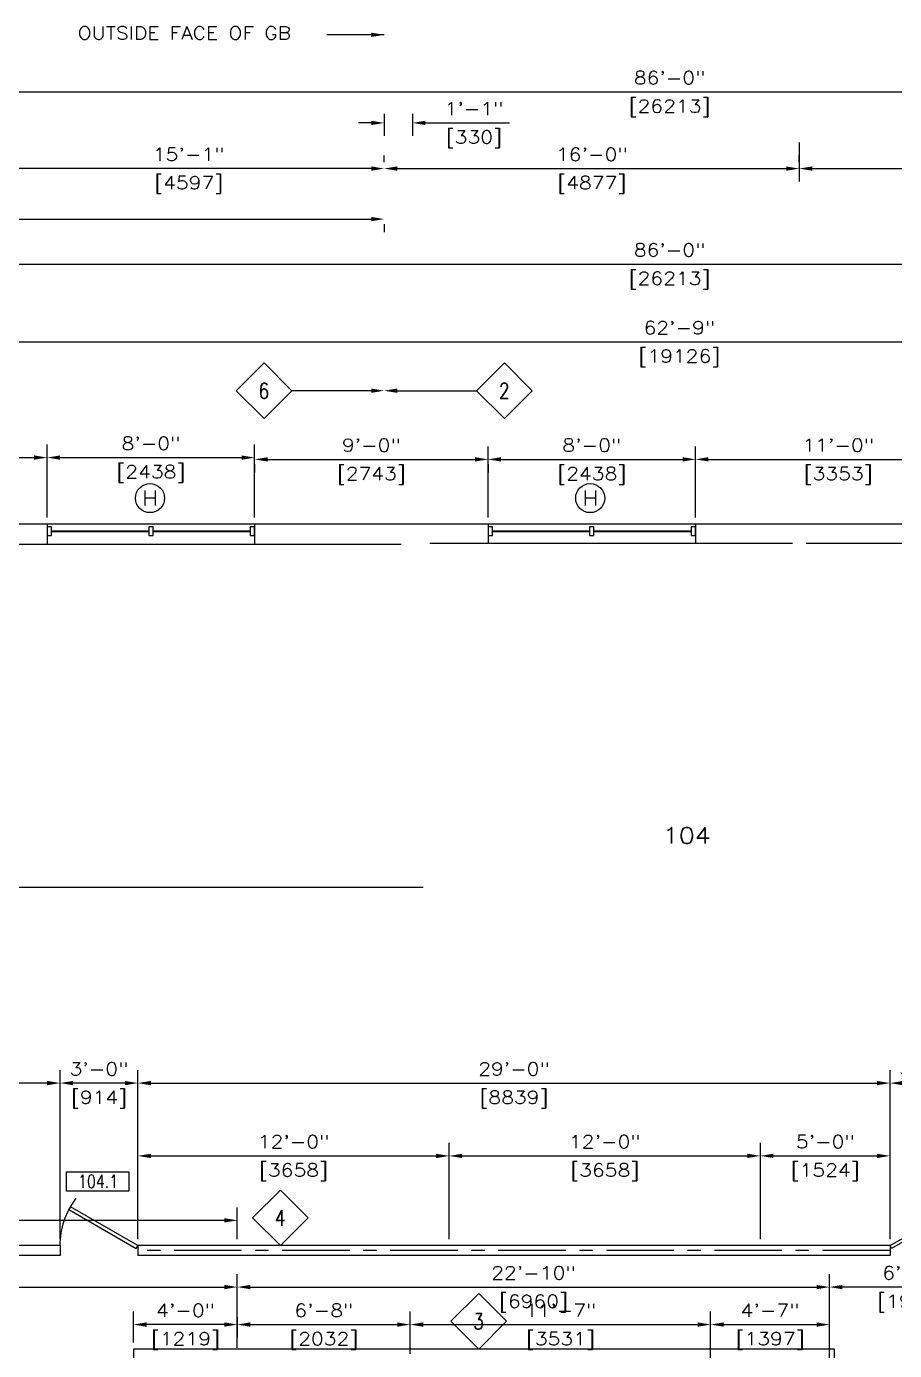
# Model space of a CAD drawing. Header units: inches. Extents: x -57 to 2699, y 7 to 1793.
# Drawn here: x 386 to 787, y 1181 to 1793 of the extents above; entities that cross this region are included whole.
import ezdxf
from ezdxf.enums import TextEntityAlignment as Align

# ---------------------------------------------------------------- set-up
doc = ezdxf.new("R2010")
doc.units = ezdxf.units.IN
doc.header["$MEASUREMENT"] = 0
doc.linetypes.add('CENTER', pattern=[2, 1.25, -0.25, 0.25, -0.25])
for name, color, linetype in [('Architectural_Floor_Plan_Door', 175, 'Continuous'), ('Architectural_Floor_Plan_Wall', 152, 'Continuous'), ('Architectural_Flr_Plan_HandRail', 40, 'Continuous'), ('Architectural_Plan_Center', 134, 'CENTER'), ('Architectural_Plan_Dim', 40, 'Continuous'), ('Architectural_Plan_Text1', 40, 'Continuous'), ('Architectural_Plan_WinSec', 40, 'Continuous'), ('GRID', 175, 'Continuous'), ('L11', 11, 'Continuous'), ('L133', 133, 'Continuous'), ('L4', 150, 'Continuous'), ('TEXT2', 94, 'Continuous')]:
    doc.layers.add(name, color=color, linetype=linetype)
doc.styles.add('ROMANS-115', font='romans.shx', dxfattribs={"width": 1.15})
doc.styles.add('ROMANS-80', font='romans.shx', dxfattribs={"width": 0.8})
doc.styles.add('ROMANS80', font='romans.shx', dxfattribs={"width": 0.8})
doc.dimstyles.new('116-ROMANS-115-PS', dxfattribs={"dimscale": 96, "dimtxt": 0.0625, "dimasz": 0.0625, "dimexe": 0.0625, "dimexo": 0.03125, "dimgap": 0.03125, "dimtad": 1, "dimdec": 3, "dimrnd": 0.125, "dimzin": 1, "dimdsep": 46, "dimlunit": 4, "dimtxsty": 'ROMANS-115', "dimcen": 0.125, "dimclrd": 256, "dimclre": 256, "dimclrt": 256, "dimadec": 0, "dimazin": 0, "dimtfac": 1, "dimtdec": 3, "dimtofl": 0, "dimtmove": 0, "dimatfit": 0, "dimfxl": 1, "dimfrac": 2, "dimtolj": 1, "dimtzin": 0, "dimarcsym": 0})

# ---------------------------------------------------------------- blocks, each defined once
blk = doc.blocks.new('Door - Left Hung 36 in.')
blk.add_lwpolyline([(0.75, -1.3), (0, 0), (31.18, 18), (31.93, 16.7)], close=True)
blk.add_arc((0, 0), 36, 0, 37.31013)
blk = doc.blocks.new('*D329')
at = {"layer": 'Architectural_Plan_Dim', "lineweight": -2, "transparency": 16777216}
for p, q in [((167.24, 1614.01), (167.24, 1689.26)), ((1199.24, 1566.01), (1199.24, 1689.26)), ((173.24, 1683.26), (1193.24, 1683.26))]:
    blk.add_line(p, q, dxfattribs=at)
at = {"layer": 'Architectural_Plan_Dim', "transparency": 16777216}
for points in [[(173.24, 1684.26), (173.24, 1682.26), (167.24, 1683.26)], [(1193.24, 1684.26), (1193.24, 1682.26), (1199.24, 1683.26)]]:
    blk.add_solid(points, dxfattribs=at)
at = {"layer": 'DEFPOINTS', "color": 0, "transparency": 16777216}
for p in [(1199.24, 1683.26), (167.24, 1611.01), (1199.24, 1563.01)]:
    blk.add_point(p, dxfattribs=at)
at = {"layer": 'Architectural_Plan_Dim', "transparency": 16777216, "char_height": 6, "attachment_point": 5, "style": 'ROMANS-115'}
for s, insert in [('\\A1;86\'-0"', (683.24, 1689.83)), ('\\A1;[26213]', (683.24, 1675.69))]:
    blk.add_mtext(s, dxfattribs=dict(at, insert=insert))
blk = doc.blocks.new('*D332')
at = {"layer": 'Architectural_Plan_Dim', "lineweight": -2, "transparency": 16777216}
for p, q in [((311.24, 1566.01), (311.24, 1653.28)), ((1064.24, 1566.01), (1064.24, 1653.28)), ((317.24, 1647.28), (1058.24, 1647.28))]:
    blk.add_line(p, q, dxfattribs=at)
at = {"layer": 'Architectural_Plan_Dim', "transparency": 16777216}
for points in [[(317.24, 1648.28), (317.24, 1646.28), (311.24, 1647.28)], [(1058.24, 1648.28), (1058.24, 1646.28), (1064.24, 1647.28)]]:
    blk.add_solid(points, dxfattribs=at)
at = {"layer": 'DEFPOINTS', "color": 0, "transparency": 16777216}
for p in [(1064.24, 1647.28), (311.24, 1563.01), (1064.24, 1563.01)]:
    blk.add_point(p, dxfattribs=at)
at = {"layer": 'Architectural_Plan_Dim', "transparency": 16777216, "char_height": 6, "attachment_point": 5, "style": 'ROMANS-115'}
for s, insert in [('\\A1;62\'-9"', (687.74, 1653.85)), ('\\A1;[19126]', (687.74, 1639.71))]:
    blk.add_mtext(s, dxfattribs=dict(at, insert=insert))
blk = doc.blocks.new('*D347')
at = {"layer": 'Architectural_Plan_Dim', "lineweight": -2, "transparency": 16777216}
for p, q in [((167.24, 1212.65), (167.24, 1216.09)), ((483.24, 1182.01), (483.24, 1216.09)), ((173.24, 1210.09), (477.24, 1210.09))]:
    blk.add_line(p, q, dxfattribs=at)
at = {"layer": 'Architectural_Plan_Dim', "transparency": 16777216}
for points in [[(173.24, 1211.09), (173.24, 1209.09), (167.24, 1210.09)], [(477.24, 1211.09), (477.24, 1209.09), (483.24, 1210.09)]]:
    blk.add_solid(points, dxfattribs=at)
at = {"layer": 'DEFPOINTS', "color": 0, "transparency": 16777216}
for p in [(167.24, 1209.65), (483.24, 1210.09), (483.24, 1179.01)]:
    blk.add_point(p, dxfattribs=at)
at = {"layer": 'Architectural_Plan_Dim', "transparency": 16777216, "char_height": 6, "attachment_point": 5, "style": 'ROMANS-115'}
for s, insert in [('\\A1;26\'-4"', (325.24, 1216.66)), ('\\A1;[8026]', (325.24, 1202.52))]:
    blk.add_mtext(s, dxfattribs=dict(at, insert=insert))
blk = doc.blocks.new('*D348')
at = {"layer": 'Architectural_Plan_Dim', "lineweight": -2, "transparency": 16777216}
for p, q in [((483.24, 1213.09), (483.24, 1216.09)), ((757.24, 1179.19), (757.24, 1216.09)), ((489.24, 1210.09), (751.24, 1210.09))]:
    blk.add_line(p, q, dxfattribs=at)
at = {"layer": 'Architectural_Plan_Dim', "transparency": 16777216}
for points in [[(489.24, 1211.09), (489.24, 1209.09), (483.24, 1210.09)], [(751.24, 1211.09), (751.24, 1209.09), (757.24, 1210.09)]]:
    blk.add_solid(points, dxfattribs=at)
at = {"layer": 'DEFPOINTS', "color": 0, "transparency": 16777216}
for p in [(483.24, 1210.09), (757.24, 1210.09), (757.24, 1176.19)]:
    blk.add_point(p, dxfattribs=at)
at = {"layer": 'Architectural_Plan_Dim', "transparency": 16777216, "char_height": 6, "attachment_point": 5, "style": 'ROMANS-115'}
for s, insert in [('\\A1;22\'-10"', (620.24, 1216.66)), ('\\A1;[6960]', (620.24, 1202.52))]:
    blk.add_mtext(s, dxfattribs=dict(at, insert=insert))
blk = doc.blocks.new('*D357')
at = {"layer": 'Architectural_Plan_Dim', "lineweight": -2, "transparency": 16777216}
for p, q in [((437.24, 1232.26), (437.24, 1310.44)), ((785.24, 1232.26), (785.24, 1310.44)), ((443.24, 1304.44), (779.24, 1304.44))]:
    blk.add_line(p, q, dxfattribs=at)
at = {"layer": 'Architectural_Plan_Dim', "transparency": 16777216}
for points in [[(443.24, 1305.44), (443.24, 1303.44), (437.24, 1304.44)], [(779.24, 1305.44), (779.24, 1303.44), (785.24, 1304.44)]]:
    blk.add_solid(points, dxfattribs=at)
at = {"layer": 'DEFPOINTS', "color": 0, "transparency": 16777216}
for p in [(785.24, 1304.44), (437.24, 1229.26), (785.24, 1229.26)]:
    blk.add_point(p, dxfattribs=at)
at = {"layer": 'Architectural_Plan_Dim', "transparency": 16777216, "char_height": 6, "attachment_point": 5, "style": 'ROMANS-115'}
for s, insert in [('\\A1;29\'-0"', (611.24, 1311.01)), ('\\A1;[8839]', (611.24, 1296.87))]:
    blk.add_mtext(s, dxfattribs=dict(at, insert=insert))
blk = doc.blocks.new('*D359')
at = {"layer": 'Architectural_Plan_Dim', "lineweight": -2, "transparency": 16777216}
for p, q in [((785.24, 1307.44), (785.24, 1310.44)), ((821.24, 1307.44), (821.24, 1310.44)), ((791.24, 1304.44), (815.24, 1304.44))]:
    blk.add_line(p, q, dxfattribs=at)
at = {"layer": 'Architectural_Plan_Dim', "transparency": 16777216}
for points in [[(791.24, 1305.44), (791.24, 1303.44), (785.24, 1304.44)], [(815.24, 1305.44), (815.24, 1303.44), (821.24, 1304.44)]]:
    blk.add_solid(points, dxfattribs=at)
at = {"layer": 'DEFPOINTS', "color": 0, "transparency": 16777216}
for p in [(785.24, 1304.44), (821.24, 1304.44), (821.24, 1304.44)]:
    blk.add_point(p, dxfattribs=at)
at = {"layer": 'Architectural_Plan_Dim', "transparency": 16777216, "char_height": 6, "attachment_point": 5, "style": 'ROMANS-115'}
for s, insert in [('\\A1;3\'-0"', (803.24, 1311.01)), ('\\A1;[914]', (803.24, 1296.87))]:
    blk.add_mtext(s, dxfattribs=dict(at, insert=insert))
blk = doc.blocks.new('*D360')
at = {"layer": 'Architectural_Plan_Dim', "lineweight": -2, "transparency": 16777216}
for p, q in [((401.24, 1232.26), (401.24, 1310.44)), ((437.24, 1307.44), (437.24, 1310.44)), ((431.24, 1304.44), (407.24, 1304.44))]:
    blk.add_line(p, q, dxfattribs=at)
at = {"layer": 'Architectural_Plan_Dim', "transparency": 16777216}
for points in [[(407.24, 1305.44), (407.24, 1303.44), (401.24, 1304.44)], [(431.24, 1305.44), (431.24, 1303.44), (437.24, 1304.44)]]:
    blk.add_solid(points, dxfattribs=at)
at = {"layer": 'DEFPOINTS', "color": 0, "transparency": 16777216}
for p in [(401.24, 1304.44), (437.24, 1304.44), (401.24, 1229.26)]:
    blk.add_point(p, dxfattribs=at)
at = {"layer": 'Architectural_Plan_Dim', "transparency": 16777216, "char_height": 6, "attachment_point": 5, "style": 'ROMANS-115'}
for s, insert in [('\\A1;3\'-0"', (419.24, 1311.01)), ('\\A1;[914]', (419.24, 1296.87))]:
    blk.add_mtext(s, dxfattribs=dict(at, insert=insert))
blk = doc.blocks.new('*D361')
at = {"layer": 'Architectural_Plan_Dim', "lineweight": -2, "transparency": 16777216}
for p, q in [((167.24, 1307.44), (167.24, 1310.44)), ((401.24, 1307.44), (401.24, 1310.44)), ((395.24, 1304.44), (173.24, 1304.44))]:
    blk.add_line(p, q, dxfattribs=at)
at = {"layer": 'Architectural_Plan_Dim', "transparency": 16777216}
for points in [[(173.24, 1305.44), (173.24, 1303.44), (167.24, 1304.44)], [(395.24, 1305.44), (395.24, 1303.44), (401.24, 1304.44)]]:
    blk.add_solid(points, dxfattribs=at)
at = {"layer": 'DEFPOINTS', "color": 0, "transparency": 16777216}
for p in [(167.24, 1304.44), (167.24, 1304.44), (401.24, 1304.44)]:
    blk.add_point(p, dxfattribs=at)
at = {"layer": 'Architectural_Plan_Dim', "transparency": 16777216, "char_height": 6, "attachment_point": 5, "style": 'ROMANS-115'}
for s, insert in [('\\A1;19\'-6"', (284.24, 1311.01)), ('\\A1;[5944]', (284.24, 1296.87))]:
    blk.add_mtext(s, dxfattribs=dict(at, insert=insert))
blk = doc.blocks.new('*D364')
at = {"layer": 'Architectural_Plan_Dim', "lineweight": -2, "transparency": 16777216}
for p, q in [((483.24, 1196.18), (483.24, 1186.74)), ((563.24, 1195.74), (563.24, 1198.74)), ((489.24, 1192.74), (557.24, 1192.74))]:
    blk.add_line(p, q, dxfattribs=at)
at = {"layer": 'Architectural_Plan_Dim', "transparency": 16777216}
for points in [[(489.24, 1193.74), (489.24, 1191.74), (483.24, 1192.74)], [(557.24, 1193.74), (557.24, 1191.74), (563.24, 1192.74)]]:
    blk.add_solid(points, dxfattribs=at)
at = {"layer": 'DEFPOINTS', "color": 0, "transparency": 16777216}
for p in [(483.24, 1199.18), (563.24, 1192.74), (563.24, 1192.74)]:
    blk.add_point(p, dxfattribs=at)
at = {"layer": 'Architectural_Plan_Dim', "transparency": 16777216, "char_height": 6, "attachment_point": 5, "style": 'ROMANS-115'}
for s, insert in [('\\A1;6\'-8"', (523.24, 1199.31)), ('\\A1;[2032]', (523.24, 1185.17))]:
    blk.add_mtext(s, dxfattribs=dict(at, insert=insert))
blk = doc.blocks.new('*D365')
at = {"layer": 'Architectural_Plan_Dim', "lineweight": -2, "transparency": 16777216}
for p, q in [((563.24, 1179.19), (563.24, 1198.74)), ((702.24, 1182.01), (702.24, 1198.74)), ((569.24, 1192.74), (696.24, 1192.74))]:
    blk.add_line(p, q, dxfattribs=at)
at = {"layer": 'Architectural_Plan_Dim', "transparency": 16777216}
for points in [[(569.24, 1193.74), (569.24, 1191.74), (563.24, 1192.74)], [(696.24, 1193.74), (696.24, 1191.74), (702.24, 1192.74)]]:
    blk.add_solid(points, dxfattribs=at)
at = {"layer": 'DEFPOINTS', "color": 0, "transparency": 16777216}
for p in [(702.24, 1192.74), (563.24, 1176.19), (702.24, 1179.01)]:
    blk.add_point(p, dxfattribs=at)
at = {"layer": 'Architectural_Plan_Dim', "transparency": 16777216, "char_height": 6, "attachment_point": 5, "style": 'ROMANS-115'}
for s, insert in [('\\A1;11\'-7"', (632.74, 1199.31)), ('\\A1;[3531]', (632.74, 1185.17))]:
    blk.add_mtext(s, dxfattribs=dict(at, insert=insert))
blk = doc.blocks.new('*D378')
at = {"layer": 'Architectural_Plan_Dim', "lineweight": -2, "transparency": 16777216}
for p, q in [((437.24, 1273.76), (437.24, 1276.76)), ((581.24, 1232.26), (581.24, 1276.76)), ((443.24, 1270.76), (575.24, 1270.76))]:
    blk.add_line(p, q, dxfattribs=at)
at = {"layer": 'Architectural_Plan_Dim', "transparency": 16777216}
for points in [[(443.24, 1271.76), (443.24, 1269.76), (437.24, 1270.76)], [(575.24, 1271.76), (575.24, 1269.76), (581.24, 1270.76)]]:
    blk.add_solid(points, dxfattribs=at)
at = {"layer": 'DEFPOINTS', "color": 0, "transparency": 16777216}
for p in [(437.24, 1270.76), (581.24, 1270.76), (581.24, 1229.26)]:
    blk.add_point(p, dxfattribs=at)
at = {"layer": 'Architectural_Plan_Dim', "transparency": 16777216, "char_height": 6, "attachment_point": 5, "style": 'ROMANS-115'}
for s, insert in [('\\A1;12\'-0"', (509.24, 1277.33)), ('\\A1;[3658]', (509.24, 1263.19))]:
    blk.add_mtext(s, dxfattribs=dict(at, insert=insert))
blk = doc.blocks.new('*D379')
at = {"layer": 'Architectural_Plan_Dim', "lineweight": -2, "transparency": 16777216}
for p, q in [((743.24, 1739.48), (743.24, 1721.46)), ((551.24, 1730.46), (551.24, 1733.46)), ((557.24, 1727.46), (737.24, 1727.46))]:
    blk.add_line(p, q, dxfattribs=at)
at = {"layer": 'Architectural_Plan_Dim', "transparency": 16777216}
for points in [[(557.24, 1728.46), (557.24, 1726.46), (551.24, 1727.46)], [(737.24, 1728.46), (737.24, 1726.46), (743.24, 1727.46)]]:
    blk.add_solid(points, dxfattribs=at)
at = {"layer": 'DEFPOINTS', "color": 0, "transparency": 16777216}
for p in [(743.24, 1742.48), (551.24, 1727.46), (743.24, 1727.46)]:
    blk.add_point(p, dxfattribs=at)
at = {"layer": 'Architectural_Plan_Dim', "transparency": 16777216, "char_height": 6, "attachment_point": 5, "style": 'ROMANS-115'}
for s, insert in [('\\A1;16\'-0"', (647.24, 1734.03)), ('\\A1;[4877]', (647.24, 1719.89))]:
    blk.add_mtext(s, dxfattribs=dict(at, insert=insert))
blk = doc.blocks.new('*D380')
at = {"layer": 'Architectural_Plan_Dim', "lineweight": -2, "transparency": 16777216}
for p, q in [((743.24, 1730.46), (743.24, 1733.46)), ((1007.24, 1730.46), (1007.24, 1733.46)), ((749.24, 1727.46), (1001.24, 1727.46))]:
    blk.add_line(p, q, dxfattribs=at)
at = {"layer": 'Architectural_Plan_Dim', "transparency": 16777216}
for points in [[(749.24, 1728.46), (749.24, 1726.46), (743.24, 1727.46)], [(1001.24, 1728.46), (1001.24, 1726.46), (1007.24, 1727.46)]]:
    blk.add_solid(points, dxfattribs=at)
at = {"layer": 'DEFPOINTS', "color": 0, "transparency": 16777216}
for p in [(743.24, 1727.46), (1007.24, 1727.46), (1007.24, 1727.46)]:
    blk.add_point(p, dxfattribs=at)
at = {"layer": 'Architectural_Plan_Dim', "transparency": 16777216, "char_height": 6, "attachment_point": 5, "style": 'ROMANS-115'}
for s, insert in [('\\A1;22\'-0"', (875.24, 1734.03)), ('\\A1;[6706]', (875.24, 1719.89))]:
    blk.add_mtext(s, dxfattribs=dict(at, insert=insert))
blk = doc.blocks.new('*D386')
at = {"layer": 'Architectural_Plan_Dim', "lineweight": -2, "transparency": 16777216}
for p, q in [((395.24, 1566.01), (395.24, 1599.77)), ((491.24, 1566.01), (491.24, 1599.77)), ((401.24, 1593.77), (485.24, 1593.77))]:
    blk.add_line(p, q, dxfattribs=at)
at = {"layer": 'Architectural_Plan_Dim', "transparency": 16777216}
for points in [[(401.24, 1594.77), (401.24, 1592.77), (395.24, 1593.77)], [(485.24, 1594.77), (485.24, 1592.77), (491.24, 1593.77)]]:
    blk.add_solid(points, dxfattribs=at)
at = {"layer": 'DEFPOINTS', "color": 0, "transparency": 16777216}
for p in [(491.24, 1593.77), (395.24, 1563.01), (491.24, 1563.01)]:
    blk.add_point(p, dxfattribs=at)
at = {"layer": 'Architectural_Plan_Dim', "transparency": 16777216, "char_height": 6, "attachment_point": 5, "style": 'ROMANS-115'}
for s, insert in [('\\A1;8\'-0"', (443.24, 1600.34)), ('\\A1;[2438]', (443.24, 1586.2))]:
    blk.add_mtext(s, dxfattribs=dict(at, insert=insert))
blk = doc.blocks.new('*D387')
at = {"layer": 'Architectural_Plan_Dim', "lineweight": -2, "transparency": 16777216}
for p, q in [((167.24, 1765.9), (167.24, 1768.9)), ((1199.24, 1765.9), (1199.24, 1768.9)), ((173.24, 1762.9), (1193.24, 1762.9))]:
    blk.add_line(p, q, dxfattribs=at)
at = {"layer": 'Architectural_Plan_Dim', "transparency": 16777216}
for points in [[(173.24, 1763.9), (173.24, 1761.9), (167.24, 1762.9)], [(1193.24, 1763.9), (1193.24, 1761.9), (1199.24, 1762.9)]]:
    blk.add_solid(points, dxfattribs=at)
at = {"layer": 'DEFPOINTS', "color": 0, "transparency": 16777216}
for p in [(167.24, 1762.9), (1199.24, 1762.9), (1199.24, 1762.9)]:
    blk.add_point(p, dxfattribs=at)
at = {"layer": 'Architectural_Plan_Dim', "transparency": 16777216, "char_height": 6, "attachment_point": 5, "style": 'ROMANS-115'}
for s, insert in [('\\A1;86\'-0"', (683.24, 1769.47)), ('\\A1;[26213]', (683.24, 1755.33))]:
    blk.add_mtext(s, dxfattribs=dict(at, insert=insert))
blk = doc.blocks.new('*D390')
at = {"layer": 'Architectural_Plan_Dim', "lineweight": -2, "transparency": 16777216}
for p, q in [((581.24, 1273.76), (581.24, 1276.76)), ((725.24, 1232.26), (725.24, 1276.76)), ((587.24, 1270.76), (719.24, 1270.76))]:
    blk.add_line(p, q, dxfattribs=at)
at = {"layer": 'Architectural_Plan_Dim', "transparency": 16777216}
for points in [[(587.24, 1271.76), (587.24, 1269.76), (581.24, 1270.76)], [(719.24, 1271.76), (719.24, 1269.76), (725.24, 1270.76)]]:
    blk.add_solid(points, dxfattribs=at)
at = {"layer": 'DEFPOINTS', "color": 0, "transparency": 16777216}
for p in [(581.24, 1270.76), (725.24, 1270.76), (725.24, 1229.26)]:
    blk.add_point(p, dxfattribs=at)
at = {"layer": 'Architectural_Plan_Dim', "transparency": 16777216, "char_height": 6, "attachment_point": 5, "style": 'ROMANS-115'}
for s, insert in [('\\A1;12\'-0"', (653.24, 1277.33)), ('\\A1;[3658]', (653.24, 1263.19))]:
    blk.add_mtext(s, dxfattribs=dict(at, insert=insert))
blk = doc.blocks.new('*D391')
at = {"layer": 'Architectural_Plan_Dim', "lineweight": -2, "transparency": 16777216}
for p, q in [((725.24, 1273.76), (725.24, 1276.76)), ((785.24, 1273.76), (785.24, 1276.76)), ((731.24, 1270.76), (779.24, 1270.76))]:
    blk.add_line(p, q, dxfattribs=at)
at = {"layer": 'Architectural_Plan_Dim', "transparency": 16777216}
for points in [[(731.24, 1271.76), (731.24, 1269.76), (725.24, 1270.76)], [(779.24, 1271.76), (779.24, 1269.76), (785.24, 1270.76)]]:
    blk.add_solid(points, dxfattribs=at)
at = {"layer": 'DEFPOINTS', "color": 0, "transparency": 16777216}
for p in [(725.24, 1270.76), (785.24, 1270.76), (785.24, 1270.76)]:
    blk.add_point(p, dxfattribs=at)
at = {"layer": 'Architectural_Plan_Dim', "transparency": 16777216, "char_height": 6, "attachment_point": 5, "style": 'ROMANS-115'}
for s, insert in [('\\A1;5\'-0"', (755.24, 1277.33)), ('\\A1;[1524]', (755.24, 1263.19))]:
    blk.add_mtext(s, dxfattribs=dict(at, insert=insert))
blk = doc.blocks.new('Wall Number')
at = {"color": 5}
blk.add_lwpolyline([(-21.4, -21.4), (0, 0), (-21.4, 21.4), (-42.9, 0)], close=True, dxfattribs=at)
at = {"layer": 'TEXT2', "style": 'ROMANS80', "width": 0.8}
blk.add_attdef('WALL', text='', height=12, dxfattribs=at).set_placement((-21.6, -0.1), align=Align.MIDDLE)
blk = doc.blocks.new('Window')
at = {"layer": 'L11'}
blk.add_circle((0.4356, 0.3589), 0.0609, dxfattribs=at)
at = {"layer": 'L133', "style": 'ROMANS-80', "width": 1.15}
blk.add_attdef('WINDOW', text='', height=0.0625, dxfattribs=at).set_placement((0.4356, 0.3589), align=Align.MIDDLE)
blk = doc.blocks.new('*D394')
at = {"layer": 'Architectural_Plan_Dim', "lineweight": -2, "transparency": 16777216}
for p, q in [((551.24, 1752.75), (551.24, 1742.58)), ((564.24, 1752.75), (564.24, 1742.58)), ((545.24, 1748.58), (539.24, 1748.58)), ((570.24, 1748.58), (609.18, 1748.58))]:
    blk.add_line(p, q, dxfattribs=at)
at = {"layer": 'Architectural_Plan_Dim', "transparency": 16777216}
for points in [[(545.24, 1749.58), (545.24, 1747.58), (551.24, 1748.58)], [(570.24, 1749.58), (570.24, 1747.58), (564.24, 1748.58)]]:
    blk.add_solid(points, dxfattribs=at)
at = {"layer": 'DEFPOINTS', "color": 0, "transparency": 16777216}
for p in [(551.24, 1755.75), (564.24, 1755.75), (564.24, 1748.58)]:
    blk.add_point(p, dxfattribs=at)
at = {"layer": 'Architectural_Plan_Dim', "transparency": 16777216, "char_height": 6, "attachment_point": 5, "style": 'ROMANS-115'}
for s, insert in [('\\A1;1\'-1"', (592.71, 1755.16)), ('\\A1;[330]', (592.71, 1741.01))]:
    blk.add_mtext(s, dxfattribs=dict(at, insert=insert))
blk = doc.blocks.new('*D395')
at = {"layer": 'Architectural_Plan_Dim', "lineweight": -2, "transparency": 16777216}
for p, q in [((167.24, 1741.37), (167.24, 1698.1)), ((173.24, 1704.1), (545.24, 1704.1)), ((551.24, 1701.77), (551.24, 1698.1))]:
    blk.add_line(p, q, dxfattribs=at)
at = {"layer": 'Architectural_Plan_Dim', "transparency": 16777216}
for points in [[(173.24, 1705.1), (173.24, 1703.1), (167.24, 1704.1)], [(545.24, 1705.1), (545.24, 1703.1), (551.24, 1704.1)]]:
    blk.add_solid(points, dxfattribs=at)
at = {"layer": 'DEFPOINTS', "color": 0, "transparency": 16777216}
for p in [(167.24, 1744.37), (551.24, 1704.77), (551.24, 1704.1)]:
    blk.add_point(p, dxfattribs=at)
at = {"layer": 'Architectural_Plan_Dim', "transparency": 16777216, "char_height": 6, "attachment_point": 5, "style": 'ROMANS-115'}
for s, insert in [('\\A1;32\'-0"', (359.24, 1710.67)), ('\\A1;[9754]', (359.24, 1696.52))]:
    blk.add_mtext(s, dxfattribs=dict(at, insert=insert))
blk = doc.blocks.new('*D396')
at = {"layer": 'Architectural_Plan_Dim', "lineweight": -2, "transparency": 16777216}
for p, q in [((370.24, 1730.46), (370.24, 1733.46)), ((551.24, 1730.46), (551.24, 1733.46)), ((545.24, 1727.46), (376.24, 1727.46))]:
    blk.add_line(p, q, dxfattribs=at)
at = {"layer": 'Architectural_Plan_Dim', "transparency": 16777216}
for points in [[(376.24, 1728.46), (376.24, 1726.46), (370.24, 1727.46)], [(545.24, 1728.46), (545.24, 1726.46), (551.24, 1727.46)]]:
    blk.add_solid(points, dxfattribs=at)
at = {"layer": 'DEFPOINTS', "color": 0, "transparency": 16777216}
for p in [(370.24, 1727.46), (370.24, 1727.46), (551.24, 1727.46)]:
    blk.add_point(p, dxfattribs=at)
at = {"layer": 'Architectural_Plan_Dim', "transparency": 16777216, "char_height": 6, "attachment_point": 5, "style": 'ROMANS-115'}
for s, insert in [('\\A1;15\'-1"', (460.74, 1734.03)), ('\\A1;[4597]', (460.74, 1719.89))]:
    blk.add_mtext(s, dxfattribs=dict(at, insert=insert))
blk = doc.blocks.new('*D397')
at = {"layer": 'Architectural_Plan_Dim', "lineweight": -2, "transparency": 16777216}
for p, q in [((757.24, 1213.09), (757.24, 1216.09)), ((833.24, 1213.09), (833.24, 1216.09)), ((827.24, 1210.09), (763.24, 1210.09))]:
    blk.add_line(p, q, dxfattribs=at)
at = {"layer": 'Architectural_Plan_Dim', "transparency": 16777216}
for points in [[(763.24, 1211.09), (763.24, 1209.09), (757.24, 1210.09)], [(827.24, 1211.09), (827.24, 1209.09), (833.24, 1210.09)]]:
    blk.add_solid(points, dxfattribs=at)
at = {"layer": 'DEFPOINTS', "color": 0, "transparency": 16777216}
for p in [(757.24, 1210.09), (757.24, 1210.09), (833.24, 1210.09)]:
    blk.add_point(p, dxfattribs=at)
at = {"layer": 'Architectural_Plan_Dim', "transparency": 16777216, "char_height": 6, "attachment_point": 5, "style": 'ROMANS-115'}
for s, insert in [('\\A1;6\'-4"', (795.24, 1216.66)), ('\\A1;[1930]', (795.24, 1202.52))]:
    blk.add_mtext(s, dxfattribs=dict(at, insert=insert))
blk = doc.blocks.new('*D400')
at = {"layer": 'Architectural_Plan_Dim', "lineweight": -2, "transparency": 16777216}
for p, q in [((702.24, 1165.98), (702.24, 1198.74)), ((757.24, 1165.98), (757.24, 1198.74)), ((708.24, 1192.74), (751.24, 1192.74))]:
    blk.add_line(p, q, dxfattribs=at)
at = {"layer": 'Architectural_Plan_Dim', "transparency": 16777216}
for points in [[(708.24, 1193.74), (708.24, 1191.74), (702.24, 1192.74)], [(751.24, 1193.74), (751.24, 1191.74), (757.24, 1192.74)]]:
    blk.add_solid(points, dxfattribs=at)
at = {"layer": 'DEFPOINTS', "color": 0, "transparency": 16777216}
for p in [(757.24, 1192.74), (702.24, 1162.98), (757.24, 1162.98)]:
    blk.add_point(p, dxfattribs=at)
at = {"layer": 'Architectural_Plan_Dim', "transparency": 16777216, "char_height": 6, "attachment_point": 5, "style": 'ROMANS-115'}
for s, insert in [('\\A1;4\'-7"', (729.74, 1199.31)), ('\\A1;[1397]', (729.74, 1185.17))]:
    blk.add_mtext(s, dxfattribs=dict(at, insert=insert))
blk = doc.blocks.new('*D417')
at = {"layer": 'Architectural_Plan_Dim', "lineweight": -2, "transparency": 16777216}
for p, q in [((599.24, 1566.01), (599.24, 1598.95)), ((695.24, 1566.01), (695.24, 1598.95)), ((605.24, 1592.95), (689.24, 1592.95))]:
    blk.add_line(p, q, dxfattribs=at)
at = {"layer": 'Architectural_Plan_Dim', "transparency": 16777216}
for points in [[(605.24, 1593.95), (605.24, 1591.95), (599.24, 1592.95)], [(689.24, 1593.95), (689.24, 1591.95), (695.24, 1592.95)]]:
    blk.add_solid(points, dxfattribs=at)
at = {"layer": 'DEFPOINTS', "color": 0, "transparency": 16777216}
for p in [(695.24, 1592.95), (599.24, 1563.01), (695.24, 1563.01)]:
    blk.add_point(p, dxfattribs=at)
at = {"layer": 'Architectural_Plan_Dim', "transparency": 16777216, "char_height": 6, "attachment_point": 5, "style": 'ROMANS-115'}
for s, insert in [('\\A1;8\'-0"', (647.24, 1599.52)), ('\\A1;[2438]', (647.24, 1585.38))]:
    blk.add_mtext(s, dxfattribs=dict(at, insert=insert))
blk = doc.blocks.new('*D419')
at = {"layer": 'Architectural_Plan_Dim', "lineweight": -2, "transparency": 16777216}
for p, q in [((263.24, 1596.77), (263.24, 1599.77)), ((395.24, 1596.77), (395.24, 1599.77)), ((269.24, 1593.77), (389.24, 1593.77))]:
    blk.add_line(p, q, dxfattribs=at)
at = {"layer": 'Architectural_Plan_Dim', "transparency": 16777216}
for points in [[(269.24, 1594.77), (269.24, 1592.77), (263.24, 1593.77)], [(389.24, 1594.77), (389.24, 1592.77), (395.24, 1593.77)]]:
    blk.add_solid(points, dxfattribs=at)
at = {"layer": 'DEFPOINTS', "color": 0, "transparency": 16777216}
for p in [(263.24, 1593.77), (395.24, 1593.77), (395.24, 1593.77)]:
    blk.add_point(p, dxfattribs=at)
at = {"layer": 'Architectural_Plan_Dim', "transparency": 16777216, "char_height": 6, "attachment_point": 5, "style": 'ROMANS-115'}
for s, insert in [('\\A1;11\'-0"', (329.24, 1600.34)), ('\\A1;[3353]', (329.24, 1586.2))]:
    blk.add_mtext(s, dxfattribs=dict(at, insert=insert))
blk = doc.blocks.new('*D420')
at = {"layer": 'Architectural_Plan_Dim', "lineweight": -2, "transparency": 16777216}
for p, q in [((497.24, 1592.95), (593.24, 1592.95)), ((491.24, 1590.77), (491.24, 1586.95)), ((599.24, 1590.77), (599.24, 1586.95))]:
    blk.add_line(p, q, dxfattribs=at)
at = {"layer": 'Architectural_Plan_Dim', "transparency": 16777216}
for points in [[(497.24, 1593.95), (497.24, 1591.95), (491.24, 1592.95)], [(593.24, 1593.95), (593.24, 1591.95), (599.24, 1592.95)]]:
    blk.add_solid(points, dxfattribs=at)
at = {"layer": 'DEFPOINTS', "color": 0, "transparency": 16777216}
for p in [(491.24, 1593.77), (599.24, 1593.77), (599.24, 1592.95)]:
    blk.add_point(p, dxfattribs=at)
at = {"layer": 'Architectural_Plan_Dim', "transparency": 16777216, "char_height": 6, "attachment_point": 5, "style": 'ROMANS-115'}
for s, insert in [('\\A1;9\'-0"', (545.24, 1599.52)), ('\\A1;[2743]', (545.24, 1585.38))]:
    blk.add_mtext(s, dxfattribs=dict(at, insert=insert))
blk = doc.blocks.new('*D421')
at = {"layer": 'Architectural_Plan_Dim', "lineweight": -2, "transparency": 16777216}
for p, q in [((695.24, 1595.95), (695.24, 1598.95)), ((827.24, 1595.95), (827.24, 1598.95)), ((701.24, 1592.95), (821.24, 1592.95))]:
    blk.add_line(p, q, dxfattribs=at)
at = {"layer": 'Architectural_Plan_Dim', "transparency": 16777216}
for points in [[(701.24, 1593.95), (701.24, 1591.95), (695.24, 1592.95)], [(821.24, 1593.95), (821.24, 1591.95), (827.24, 1592.95)]]:
    blk.add_solid(points, dxfattribs=at)
at = {"layer": 'DEFPOINTS', "color": 0, "transparency": 16777216}
for p in [(695.24, 1592.95), (827.24, 1592.95), (827.24, 1592.95)]:
    blk.add_point(p, dxfattribs=at)
at = {"layer": 'Architectural_Plan_Dim', "transparency": 16777216, "char_height": 6, "attachment_point": 5, "style": 'ROMANS-115'}
for s, insert in [('\\A1;11\'-0"', (761.24, 1599.52)), ('\\A1;[3353]', (761.24, 1585.38))]:
    blk.add_mtext(s, dxfattribs=dict(at, insert=insert))
blk = doc.blocks.new('*D430')
at = {"layer": 'Architectural_Plan_Dim', "lineweight": -2, "transparency": 16777216}
for p, q in [((483.24, 1232.26), (483.24, 1246.96)), ((167.24, 1239.65), (167.24, 1234.96)), ((173.24, 1240.96), (477.24, 1240.96))]:
    blk.add_line(p, q, dxfattribs=at)
at = {"layer": 'Architectural_Plan_Dim', "transparency": 16777216}
for points in [[(173.24, 1241.96), (173.24, 1239.96), (167.24, 1240.96)], [(477.24, 1241.96), (477.24, 1239.96), (483.24, 1240.96)]]:
    blk.add_solid(points, dxfattribs=at)
at = {"layer": 'DEFPOINTS', "color": 0, "transparency": 16777216}
for p in [(167.24, 1242.65), (483.24, 1240.96), (483.24, 1229.26)]:
    blk.add_point(p, dxfattribs=at)
at = {"layer": 'Architectural_Plan_Dim', "transparency": 16777216, "insert": (325.24, 1246.96), "char_height": 6, "attachment_point": 5, "style": 'ROMANS-115'}
blk.add_mtext('\\A1;.', dxfattribs=at)
blk = doc.blocks.new('*D431')
at = {"layer": 'Architectural_Plan_Dim', "lineweight": -2, "transparency": 16777216}
for p, q in [((435.24, 1184.38), (435.24, 1198.74)), ((483.24, 1195.74), (483.24, 1198.74)), ((477.24, 1192.74), (441.24, 1192.74))]:
    blk.add_line(p, q, dxfattribs=at)
at = {"layer": 'Architectural_Plan_Dim', "transparency": 16777216}
for points in [[(441.24, 1193.74), (441.24, 1191.74), (435.24, 1192.74)], [(477.24, 1193.74), (477.24, 1191.74), (483.24, 1192.74)]]:
    blk.add_solid(points, dxfattribs=at)
at = {"layer": 'DEFPOINTS', "color": 0, "transparency": 16777216}
for p in [(435.24, 1192.74), (483.24, 1192.74), (435.24, 1181.38)]:
    blk.add_point(p, dxfattribs=at)
at = {"layer": 'Architectural_Plan_Dim', "transparency": 16777216, "char_height": 6, "attachment_point": 5, "style": 'ROMANS-115'}
for s, insert in [('\\A1;4\'-0"', (459.24, 1199.31)), ('\\A1;[1219]', (459.24, 1185.17))]:
    blk.add_mtext(s, dxfattribs=dict(at, insert=insert))
blk = doc.blocks.new('DOOR2')
at = {"layer": 'L4'}
for p, q in [((0, 13.18), (43.28, 13.18)), ((0, 0), (0, 13.18)), ((43.28, 13.18), (43.28, 0)), ((43.28, 0), (0, 0))]:
    blk.add_line(p, q, dxfattribs=at)
at = {"layer": 'L4', "style": 'ROMANS80', "width": 0.8}
blk.add_attdef('DOOR', text='', height=9, dxfattribs=at).set_placement((21.91, 6.68), align=Align.MIDDLE)

msp = doc.modelspace()

# ---------------------------------------------------------------- linework, layer by layer
at = {"layer": 'Architectural_Floor_Plan_Wall'}
for p, q in [((1199.24017134, 1563.00836199), (167.24017134, 1563.00836199)), ((395.24017134, 1563.00836199), (395.24017134, 1553.50836199)), ((491.24017134, 1563.00836199), (491.24017134, 1553.50836199)), ((599.24017134, 1563.00836199), (599.24017134, 1554.00836199)), ((695.24017134, 1563.00836199), (695.24017134, 1554.00836199)), ((559.11517134, 1553.50836199), (170.24017134, 1553.50836199)), ((740.11517334, 1554.00836199), (572.36517134, 1554.00836199)), ((1004.11517334, 1554.00836199), (746.36516934, 1554.00836199)), ((401.24017134, 1229.25836199), (170.24017134, 1229.25836199)), ((401.24017134, 1229.25836199), (401.24017134, 1224.75836199)), ((437.24017134, 1229.25836199), (437.24017134, 1224.75836199)), ((785.24017134, 1229.25836199), (437.24017134, 1229.25836199)), ((785.24017134, 1229.25836199), (785.24017134, 1224.75836199)), ((785.24017134, 1229.25836199), (785.24017134, 1224.75836199)), ((401.24017134, 1224.75836199), (167.24017134, 1224.75836199)), ((785.24017134, 1224.75836199), (437.24017134, 1224.75836199)), ((759.61517134, 1181.38336199), (435.24017134, 1181.38336199)), ((435.24017134, 1181.38336199), (435.24017134, 1176.63336199)), ((759.61517134, 1074.75836199), (759.61517134, 1181.38336199))]:
    msp.add_line(p, q, dxfattribs=at)
at = {"layer": 'Architectural_Flr_Plan_HandRail'}
for p, q in [((545.24017134, 1624.71778684), (508.49735426, 1624.71778684)), ((557.24017134, 1624.71778684), (593.98298842, 1624.71778684))]:
    msp.add_line(p, q, dxfattribs=at)
for points in [[(545.24017134, 1623.71778684), (545.24017134, 1625.71778684), (551.24017134, 1624.71778684)], [(557.24017134, 1623.71778684), (557.24017134, 1625.71778684), (551.24017134, 1624.71778684)]]:
    msp.add_solid(points, dxfattribs=at)
at = {"layer": 'Architectural_Plan_Center', "ltscale": 25}
msp.add_line((785.24017134, 1227.00836199), (437.24017134, 1227.00836199), dxfattribs=at)
at = {"layer": 'Architectural_Plan_WinSec'}
for p, q in [((397.24017134, 1559.94586199), (442.24017134, 1559.94586199)), ((397.24017134, 1559.57086199), (442.24017134, 1559.57086199)), ((444.24017134, 1559.94586199), (489.24017134, 1559.94586199)), ((444.24017134, 1559.57086199), (489.24017134, 1559.57086199)), ((601.24017134, 1559.94586199), (646.24017134, 1559.94586199)), ((601.24017134, 1559.57086199), (646.24017134, 1559.57086199)), ((648.24017134, 1559.94586199), (693.24017134, 1559.94586199)), ((648.24017134, 1559.57086199), (693.24017134, 1559.57086199))]:
    msp.add_line(p, q, dxfattribs=at)
for points in [[(395.24017134, 1557.75836199), (397.24017134, 1557.75836199), (397.24017134, 1561.75836199), (395.24017134, 1561.75836199)], [(395.24017134, 1557.75836199), (397.24017134, 1557.75836199), (397.24017134, 1561.75836199), (395.24017134, 1561.75836199)], [(442.24017134, 1557.75836199), (444.24017134, 1557.75836199), (444.24017134, 1561.75836199), (442.24017134, 1561.75836199)], [(442.24017134, 1557.75836199), (444.24017134, 1557.75836199), (444.24017134, 1561.75836199), (442.24017134, 1561.75836199)], [(489.24017134, 1557.75836199), (491.24017134, 1557.75836199), (491.24017134, 1561.75836199), (489.24017134, 1561.75836199)], [(489.24017134, 1557.75836199), (491.24017134, 1557.75836199), (491.24017134, 1561.75836199), (489.24017134, 1561.75836199)], [(599.24017134, 1557.75836199), (601.24017134, 1557.75836199), (601.24017134, 1561.75836199), (599.24017134, 1561.75836199)], [(599.24017134, 1557.75836199), (601.24017134, 1557.75836199), (601.24017134, 1561.75836199), (599.24017134, 1561.75836199)], [(646.24017134, 1557.75836199), (648.24017134, 1557.75836199), (648.24017134, 1561.75836199), (646.24017134, 1561.75836199)], [(646.24017134, 1557.75836199), (648.24017134, 1557.75836199), (648.24017134, 1561.75836199), (646.24017134, 1561.75836199)], [(693.24017134, 1557.75836199), (695.24017134, 1557.75836199), (695.24017134, 1561.75836199), (693.24017134, 1561.75836199)], [(693.24017134, 1557.75836199), (695.24017134, 1557.75836199), (695.24017134, 1561.75836199), (693.24017134, 1561.75836199)]]:
    msp.add_lwpolyline(points, close=True, dxfattribs=at)
at = {"layer": 'GRID', "color": 251}
msp.add_line((-56.95947918, 1395.00836199), (569.21785084, 1395.00836199), dxfattribs=at)

# ---------------------------------------------------------------- block references
at = {"layer": 'Architectural_Floor_Plan_Door', "yscale": 1.000012499999912}
for p, xscale, zscale in [((437.24017134, 1229.25836199), -1.000012499999912, 1.0000125), ((785.24017134, 1229.25836199), 1.000012499999912, 1.000012499999912)]:
    msp.add_blockref('Door - Left Hung 36 in.', p, dxfattribs=dict(at, xscale=xscale, zscale=zscale))
at = {"layer": 'Architectural_Plan_Dim', "xscale": 0.5999999998774584, "yscale": 0.5999999998774584, "zscale": 0.5999999998774584}
for p, values in [((508.49735426, 1624.71778684), {'WALL': '6'}), ((619.71933914, 1624.71778684), {'WALL': '2'}), ((516.0223045, 1242.12653735), {'WALL': '4'}), ((607.83171493, 1194.25153735), {'WALL': '3'})]:
    msp.add_blockref('Wall Number', p, dxfattribs=at).add_auto_attribs(values)
at = {"layer": 'Architectural_Plan_Text1'}
for name, p, xscale, yscale, zscale, values in [('Window', (394.72723469, 1535.40761049), 110.3999999774586, 110.3999999774586, 110.3999999774586, {'WINDOW': 'H'}), ('Window', (598.42767657, 1535.40761049), 110.3999999774586, 110.3999999774586, 110.3999999774586, {'WINDOW': 'H'}), ('DOOR2', (404.20334339, 1254.51582891), 0.6679199998636626, 0.6679199998636626, 0.6679199998636626, {'DOOR': '104.1'})]:
    msp.add_blockref(name, p, dxfattribs=dict(at, xscale=xscale, yscale=yscale, zscale=zscale)).add_auto_attribs(values)

# ---------------------------------------------------------------- texts
at = {"layer": 'Architectural_Plan_Dim', "insert": (409.34219083, 1793.19108149), "char_height": 5.9999999988, "attachment_point": 1, "style": 'ROMANS-115'}
msp.add_mtext('OUTSIDE FACE OF GB', dxfattribs=at)
at = {"layer": 'Architectural_Plan_Text1', "color": 71, "style": 'ROMANS-115', "width": 1.15}
msp.add_text('104', height=7.499999998, dxfattribs=at).set_placement((680.13307487, 1415.19771676))

# ---------------------------------------------------------------- dimensions: what is measured, and where the dimension line sits
at = {"layer": 'Architectural_Plan_Dim'}
for base, p1, p2, picture, middle in [((1199.2401713391, 1762.9023853389), (167.2401713391, 1762.9023853389), (1199.2401713391, 1762.9023853389), '*D387', (683.2401713391, 1762.9023853389)), ((564.2401713391, 1748.5844771034), (551.2401713391, 1755.7460548501), (564.2401713391, 1755.7460548501), '*D394', (592.7115999105, 1748.5844771034)), ((551.2401713391, 1704.0957058681), (167.2401713391, 1744.3674181096), (551.2401713391, 1704.7698081368), '*D395', (359.2401713391, 1704.0957058681)), ((743.2401713391, 1727.4581631614), (551.2401713391, 1727.4581631614), (743.2401713391, 1742.4751045093), '*D379', (647.2401713391, 1727.4581631614)), ((370.2401713391, 1727.4581631614), (551.2401713391, 1727.4581631614), (370.2401713391, 1727.4581631614), '*D396', (460.7401713391, 1727.4581631614)), ((1007.2401713391, 1727.4581631614), (743.2401713391, 1727.4581631614), (1007.2401713391, 1727.4581631614), '*D380', (875.2401713391, 1727.4581631614)), ((1199.2401712647, 1683.2631830993), (167.2401713391, 1611.0083619908), (1199.2401712647, 1563.0083619942), '*D329', (683.2401713019, 1683.2631830993)), ((1064.2401713391, 1647.2817579177), (311.2401713391, 1563.0083619908), (1064.2401713391, 1563.0083619908), '*D332', (687.7401713391, 1647.2817579177)), ((395.2401713391, 1593.7687198691), (263.2401713391, 1593.7687198691), (395.2401713391, 1593.7687198691), '*D419', (329.2401713391, 1593.7687198691)), ((491.2401713391, 1593.7687198691), (395.2401713391, 1563.0083619908), (491.2401713391, 1563.0083619908), '*D386', (443.2401713391, 1593.7687198691)), ((599.2401713391, 1592.9517920149), (491.2401713391, 1593.7687198691), (599.2401713391, 1593.7687198691), '*D420', (545.2401713391, 1592.9517920149)), ((695.2401713391, 1592.9517920149), (599.2401713391, 1563.0083619908), (695.2401713391, 1563.0083619908), '*D417', (647.2401713391, 1592.9517920149)), ((827.2401713391, 1592.9517920149), (695.2401713391, 1592.9517920149), (827.2401713391, 1592.9517920149), '*D421', (761.2401713391, 1592.9517920149)), ((167.2401713391, 1304.4386413877), (401.2401713391, 1304.4386413877), (167.2401713391, 1304.4386413877), '*D361', (284.2401713391, 1304.4386413877)), ((401.2401713391, 1304.4386413877), (437.2406213391, 1304.4386413877), (401.2401713391, 1229.2583619908), '*D360', (419.2403963391, 1304.4386413877)), ((785.2401713391, 1304.4386413877), (437.2401713391, 1229.2583619908), (785.2401713391, 1229.2583619908), '*D357', (611.2401713391, 1304.4386413877)), ((821.2401713391, 1304.4386413877), (785.240171339, 1304.4386413877), (821.2401713391, 1304.4386413877), '*D359', (803.2401713391, 1304.4386413877)), ((581.2401713391, 1270.7574174241), (437.2401713391, 1270.7574174241), (581.2401713391, 1229.2583619908), '*D378', (509.2401713391, 1270.7574174241)), ((725.2401713391, 1270.7574174241), (581.2401713391, 1270.7574174241), (725.2401713391, 1229.2583619908), '*D390', (653.2401713391, 1270.7574174241)), ((785.2401713391, 1270.7574174241), (725.2401713391, 1270.7574174241), (785.2401713391, 1270.7574174241), '*D391', (755.2401713391, 1270.7574174241)), ((483.2401713391, 1210.0877328796), (167.2401713391, 1209.6473534252), (483.2401713391, 1179.0083619908), '*D347', (325.2401713391, 1210.0877328796)), ((757.2401713391, 1210.0877328796), (483.2401713391, 1210.0877328796), (757.2401713391, 1176.1854072158), '*D348', (620.2401713391, 1210.0877328796)), ((757.2401713391, 1210.0877328796), (833.2401713391, 1210.0877328796), (757.2401713391, 1210.0877328796), '*D397', (795.2401713391, 1210.0877328796)), ((435.2401713391, 1192.7374658353), (483.2401713391, 1192.7374658353), (435.2401713391, 1181.3833619908), '*D431', (459.2401713391, 1192.7374658353)), ((563.2401713391, 1192.7374658353), (483.2401713391, 1199.179813109), (563.2401713391, 1192.7374658353), '*D364', (523.2401713391, 1192.7374658353)), ((702.2401713391, 1192.7374658353), (563.2401713391, 1176.1854072158), (702.2401713391, 1179.0083619908), '*D365', (632.7401713391, 1192.7374658353)), ((757.2401713391, 1192.7374658353), (702.2401713391, 1162.9816533243), (757.2401713391, 1162.9816533243), '*D400', (729.7401713391, 1192.7374658353))]:
    dim = msp.add_linear_dim(base=base, p1=p1, p2=p2, dimstyle='116-ROMANS-115-PS', override={"dimdec": 6, "dimlfac": -192, "dimrnd": 0, "dimpost": '\\X', "dimtdec": 6}, dxfattribs=at)
    dim.commit()
    dim.dimension.update_dxf_attribs({"geometry": picture, "text_midpoint": middle})
dim = msp.add_linear_dim(base=(483.24017134, 1240.96345458), p1=(167.24017134, 1242.64634556), p2=(483.24017134, 1229.25836199), text='.', dimstyle='116-ROMANS-115-PS', override={"dimdec": 6, "dimlfac": -192, "dimrnd": 0, "dimpost": '\\X', "dimtdec": 6}, dxfattribs=at)
dim.commit()
dim.dimension.update_dxf_attribs({"geometry": '*D430', "text_midpoint": (325.24017134, 1246.96345458)})

# ---------------------------------------------------------------- leaders
msp.add_leader([(551.24017134, 1789.33856835), (524.59462503, 1789.33856835)], dimstyle='116-ROMANS-115-PS', override={"dimdec": 6, "dimlfac": -192, "dimrnd": 0, "dimpost": '\\X', "dimtdec": 6}, dxfattribs=at)

doc.saveas('drawing.dxf')
